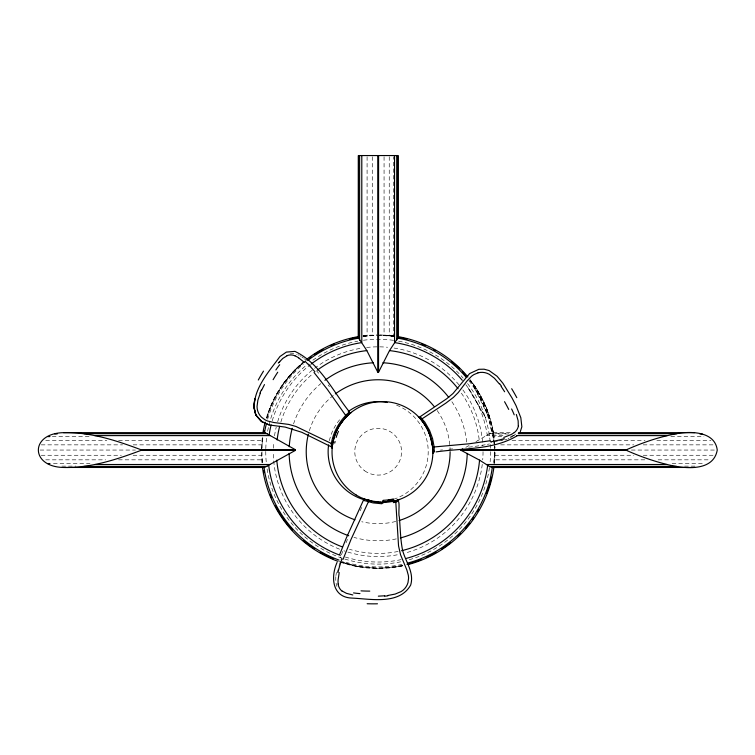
<?xml version="1.0" encoding="UTF-8"?>
<svg xmlns="http://www.w3.org/2000/svg" width="755" height="755" viewBox="0 0 755 755"><rect width="100%" height="100%" fill="white"/><g stroke="black" fill="none" stroke-linecap="round" stroke-linejoin="round"><path stroke-width="0.57" stroke-dasharray="3.77 2.83" d="M494.95 452.141L494.921 454.142M494.374 463.306L494.95 451.698L493.921 462.881M494.921 454.368L494.667 459.833L646.318 459.833M261.438 448.442L262.315 437.041M335.805 576.66L335.739 581.954L336.919 586.446M261.494 450.584L262.721 437.154M494.044 463.778L494.836 456.907M335.918 575.603L336.428 572.432M266.779 418.496C272.234 396.46 285.966 376.83 303.368 362.513M340.373 557.945L340.713 556.926M341.42 554.887L342.883 550.839M346.016 542.826L348.508 536.862M361.683 507.407L359.927 511.333M302.708 363.344C285.315 377.056 273.47 396.998 266.421 417.798A116.78 116.78 0 0 1 304.284 361.267M282.663 384.503L295.592 369.12M515.618 434.068L513.202 436.06M294.875 369.846L304.576 361.9M510.229 432.615L491.363 432.615L477.613 440.76M303.595 362.627L306.266 360.456M512.315 436.626L509.984 437.891M469.082 445.525L465.797 447.347M475.933 441.656L477.5 440.807M508.04 438.768L509.021 438.344M507.058 439.174L505.048 439.92M356.917 566.524L378.17 568.477L399.423 566.524L402.679 565.589L398.083 566.769L378.17 568.477L356.917 566.524L339.533 561.531M399.423 566.524L402.764 565.608M290.09 353.897L293.601 353.576L297.111 354.397M362.995 336.334L368.799 335.295M489.466 443.959L487.352 444.365M485.238 444.752L480.992 445.469M478.868 445.799L474.602 446.422M363.193 335.966L376.698 334.927M472.47 446.705L468.204 447.243M363.419 335.852L364.467 335.73M362.891 335.928L366.335 335.522L364.731 335.692M440.382 450.112L442.524 449.895M448.942 449.253L453.226 448.829M363.627 336.249L377.056 335.022M369.082 335.277L371.639 335.097M488.929 433.691L508.879 433.691M508.625 433.983L493.364 433.983L492.458 432.662L491.363 432.615M486.022 435.607L503.67 435.607M511.909 435.607L514.259 435.607M52.293 436.579L91.025 436.579M470.082 380.19C482.936 395.809 490.59 415.165 493.751 435.04L493.968 436.579L502.217 436.579M510.474 436.579L512.834 436.579M670.855 436.579L703.877 436.579M45.734 440.288L106.842 440.288M118.592 440.288L261.947 440.288M499.102 440.288L504.982 440.288M512.05 440.288L645.063 440.288M656.831 440.288L710.974 440.288M41.232 444.855L122.546 444.855M133.144 444.855L261.589 444.855M500.641 444.855L633.785 444.855M643.213 444.855L713.9 444.855M40.1 450.055L135.447 450.055M631.388 450.055L714.9 450.055M41.232 455.265L121.31 455.265M133.088 455.265L261.447 455.265L261.966 463.306M494.893 455.265L633.841 455.265M643.26 455.265L713.909 455.265M45.725 459.833L105.587 459.833M118.497 459.833L261.674 459.833M658.077 459.833L709.804 459.833M53.482 463.542L90.005 463.542M672.101 463.542L702.707 463.542M61.844 466.137L75.934 466.137M684.596 466.137L695.195 466.137M380.378 334.937L391.609 335.692M384.701 335.097L393.638 335.947M378.17 334.918L393.827 336.352M391.873 335.73L393.449 335.928L393.449 156.729M390.005 335.522L393.147 335.966M339.08 561.635L342.468 562.541M343.591 562.843L358.257 566.769L341.779 562.135M298.074 354.793L299.027 355.256M299.952 355.756L300.868 356.303M301.755 356.889L303.482 358.125M304.331 358.785L305.973 360.154M316.553 370.809L318.676 373.244M470.139 380.68C484.068 397.507 492.052 419.11 494.176 440.76M470.139 380.614L475.914 387.796L473.678 384.503L486.748 408.71L493.61 440.769M328.142 384.965L329.444 386.683M493.685 434.842L493.751 435.04A116.78 116.78 0 0 0 469.884 379.406M493.968 436.579L494.138 437.966M494.308 441.911L494.704 445.346M492.996 430.444L493.713 438.277M493.817 439.391L494.638 448.347M262.419 462.881L261.39 452.141M494.525 441.713L494.591 442.572M494.893 448.111L494.836 446.488L494.902 448.442M389.25 156.729L389.25 335.447M384.068 156.729L384.068 335.069M372.272 156.729L372.272 335.069M367.09 156.729L367.09 335.447M337.428 572.601A108.805 96.215 -67.3 0 1 341.496 558.313M504.689 438.966A108.805 96.215 -7.3 0 1 491.326 442.392M308.408 363.844A108.805 96.215 52.7 0 1 312.844 368.421M398.111 551.452A101.727 101.727 0 0 1 349.452 549.291M280.86 422.054A101.727 101.727 0 0 1 312.929 373.649M461.371 393.157A101.727 101.727 0 0 1 479.227 439.986M396.281 538.891A89.052 89.052 0 0 1 353.925 537.39M293.553 423.933A89.052 89.052 0 0 1 320.771 383.615M451.877 401.717A89.052 89.052 0 0 1 466.939 444.591M401.179 559.606A110.334 110.334 0 0 1 343.478 556.435M272.253 420.799A110.334 110.334 0 0 1 310.362 364.665M465.816 384.682A110.334 110.334 0 0 1 487.239 435.059M401.971 564.438A115.222 115.222 0 0 1 342.298 561.201M267.629 419.176A115.222 115.222 0 0 1 303.274 364.136M468.902 380.671A115.222 115.222 0 0 1 491.807 432.624M402.623 565.882A116.78 116.78 0 0 1 338.957 561.692M395.752 521.46A71.942 71.942 0 0 1 361.711 521.733M309.342 430.775A71.942 71.942 0 0 1 334.484 394.535M437.202 410.578A71.942 71.942 0 0 1 450.084 449.546M396.592 405.171A50.038 50.038 0 0 1 390.09 500.291M329.35 440.712A50.038 50.038 0 0 1 340.665 418.581M482.266 464.353A104.86 104.86 0 0 1 404.878 553.104M397.253 554.812A104.86 104.86 0 0 1 343.865 550.791M339.571 549.196A104.86 104.86 0 0 1 273.31 451.698M273.367 448.159A104.86 104.86 0 0 1 273.735 442.279M274.518 435.824A104.86 104.86 0 0 1 276.217 427.16M277.68 421.743A104.86 104.86 0 0 1 362.296 348.046M366.59 347.479A104.86 104.86 0 0 1 387.589 347.262M394.044 348.046A104.86 104.86 0 0 1 458.898 384.767M462.872 389.882A104.86 104.86 0 0 1 482.87 445.799M483.03 451.698A104.86 104.86 0 0 1 482.709 459.946M489.457 467.572A112.419 112.419 0 0 1 409.106 559.776M400.735 561.824A112.419 112.419 0 0 1 266.883 467.572M266.213 461.796A112.419 112.419 0 0 1 266.723 436.975M267.629 431.247A112.419 112.419 0 0 1 305.53 365.911M312.834 360.22A112.419 112.419 0 0 1 357.719 341.156M363.448 340.25A112.419 112.419 0 0 1 394.044 340.411M398.621 341.156A112.419 112.419 0 0 1 463.202 378.17M467.59 383.568A112.419 112.419 0 0 1 490.533 448.328M490.59 451.698A112.419 112.419 0 0 1 490.127 461.796M402.585 565.278A116.176 116.176 0 0 1 341.845 562.041M262.466 462.135A116.176 116.176 0 0 1 261.994 451.698M262.051 448.215A116.176 116.176 0 0 1 262.938 436.966M267.128 417.543A116.176 116.176 0 0 1 303.265 362.9M363.438 336.466A116.176 116.176 0 0 1 393.978 336.607M469.714 380.171A116.176 116.176 0 0 1 494.289 448.215M494.346 451.698A116.176 116.176 0 0 1 493.874 462.135M477.009 402.67L467.826 387.4L485.814 418.043L477.009 402.67M481.039 399.782L473.102 385.031L489.193 418.072L481.039 399.782M364.703 470.827A23.396 23.396 0 0 0 401.471 453.802A23.396 23.396 0 0 0 368.346 430.473A23.396 23.396 0 0 0 364.703 470.827"/><path stroke-width="1.13" d="M422.262 421.054L422.262 420.148M432.87 452.415L432.851 453.519L432.521 446.073M295.309 450.433L295.328 449.687L264.977 432.615L63.524 432.662C29.983 433.276 29.983 466.845 63.524 467.458C90.222 468.157 116.138 459.71 140.855 450.433L295.309 450.433L264.486 467.505L63.524 467.458M434.182 451.141L434.163 452.103L434.182 447.29M311.258 363.976A110.334 110.334 0 0 1 361.664 342.61L358.398 337.976L358.455 155.549M518.298 425.754L518.138 420.79L516.363 414.467M332.511 445.072L332.625 444.317M331.313 443.846L331.388 446.875L301.792 432.285L285.192 427.094L269.129 424.942L261.607 421.545L255.898 415.137C248.688 393.893 268.299 372.47 279.954 356.53L286.381 352.085L294.941 351.377C320.054 363.363 332.625 391.043 349.433 411.871L348.65 412.598M332.653 444.129C334.182 434.314 338.721 424.98 345.488 417.704M331.351 443.591C333.153 432.53 338.806 422.338 346.687 414.438M339.203 572.573L338.117 579.897A20.376 18.705 -64.8 0 0 338.212 584.087M337.041 562.456C330.482 577.131 332.087 597.498 352.019 598.083C371.196 598.989 399.395 605.01 410.682 585.049C414.391 572.573 405.775 562.041 402.641 550.574C400.348 539.542 400.358 528.226 399.338 517.033C398.027 514.221 400.188 501.801 398.083 501.141C396.611 501.999 394.903 502.254 393.27 502.632M520.308 431.662L521.856 426.801L520.827 417.723L516.052 405.68L512.069 398.055L502.905 383.247L497.092 376.264L489.127 370.573L484.097 369.195L478.84 369.308L469.61 373.574L453.009 393.506L446.762 398.716L420.11 416.713L424.923 422.29L429.548 430.369L432.539 438.532L434.144 446.96L469.232 443.78L490.335 440.712M397.489 500.121L395.733 501.046L398.546 545.893L400.537 554.727L406.86 569.997L408.285 575.121A18.771 18.771 0 0 1 408.559 578.311L408.011 582.53A15.109 15.109 0 0 1 401.056 591.609L395.167 594.072L387.862 595.478M343.091 559.295L350.99 539.485L368.374 501.839A1.463 0.972 -75.3 0 1 369.657 500.763L382.455 502.415A1.463 0.538 -90 0 1 382.936 503.264M339.835 554.17L346.309 538.022L363.4 500.301L373.064 502.905L381.851 503.745A1.463 0.604 90 0 1 382.455 502.415M260.305 393.166L257.87 400.197L257.04 406.53A15.109 15.109 0 0 0 261.4 417.128L264.826 419.667A18.771 18.771 0 0 0 267.714 421.035L273.923 422.536L288.731 424.414L295.913 426.452L332.634 444.082M394.544 155.549L394.544 342.883L389.505 350.603L378.585 372.13L377.755 372.13L366.836 350.603L361.796 342.883L361.796 155.549M462.277 380.284A110.334 110.334 0 0 0 394.676 342.61L397.942 337.976L397.942 155.549L358.398 155.549L358.398 337.976M261.607 390.25L264.476 384.569M339.939 424.886L342.912 420.733M493.279 466.958L491.854 467.505L489.4 466.43L479.548 460.144L461.031 450.291M263.655 432.993L264.977 432.615M279.067 362.504L279.737 361.72M278.274 363.07L282.87 358.37L287.079 355.756M346.753 414.363L349.405 411.881M344.488 418.827L349.952 413.438M345.63 417.543L349.565 413.768M349.659 413.693L350.301 413.155M350.82 412.73L350.367 413.098L351.311 412.343M517.052 435.833C492.977 450.273 463.06 447.951 436.126 451.886M358.455 337.117L358.974 336.768M461.022 449.923L462.711 448.848M461.012 449.687L626.631 449.687C642.656 442.553 659.389 436.815 676.678 433.691C690.948 431.001 715.023 431.426 717.25 450.055C713.352 472.356 683.53 468.6 667.203 464.514C653.292 461.05 639.702 456.313 626.631 450.433L461.031 450.433M399.565 499.423L397.432 500.131M399.225 499.546L398.574 499.763M398.432 499.81L397.583 500.084M503.783 437.447L510.663 434.729A20.376 18.705 -4.8 0 0 514.249 432.549M478 372.876L474.074 374.518A18.771 18.771 0 0 0 471.45 376.339L467.043 380.964L458.361 392.449L453.472 397.356L445.827 403.161L421.035 419.497L421.63 420.252M396.592 500.386L396.035 500.546M395.837 500.603L393.336 501.226M393.968 501.084L394.384 501.697M384.682 595.808L378.33 596.157M63.524 432.662C90.222 431.964 116.138 440.41 140.855 449.687L295.328 449.687M518.487 432.615L694.591 432.662M83.918 433.691L267.412 433.691M518.27 433.691L676.678 433.691M54.804 433.983L57.163 433.983M699.913 433.983L702.254 433.983M94.696 435.607L270.318 435.607M516.609 435.607L667.203 435.607M47.593 436.579L49.943 436.579M47.593 463.542L49.953 463.542M94.696 464.514L269.903 464.514M486.437 464.514L667.203 464.514M83.918 466.43L266.94 466.43M489.4 466.43L676.678 466.43M491.854 467.505L694.591 467.458M378.538 372.13L378.585 155.549M263.061 466.958L264.486 467.505M380.237 502.368L381.341 502.405M376.971 502.113L373.819 501.669M352.811 594.959L346.441 593.336L342.072 590.995M370.79 501.046L371.79 501.273M369.724 500.782L362.674 498.376M363.457 500.301L364.297 500.593M269.205 424.942L261.607 421.545M397.498 336.853L397.942 337.976M298.669 357.879L304.473 362.475M420.988 419.478L419.299 417.581M420.12 416.713L420.695 417.194M418.317 416.552L419.327 417.609M314.023 372.489L327.226 389.24L345.733 415.495A1.463 0.934 43.8 0 1 346.064 417.09M420.79 419.242L421.214 419.742M421.299 419.846L421.988 420.705M421.715 420.356L422.536 421.403M422.309 421.111L422.743 421.686M499.291 383.851L494.412 378.227L489.353 374.348A15.109 15.109 0 0 0 477.99 372.828M422.573 421.46L426.868 428.123M423.168 422.253L425.376 425.546M501.16 386.437L504.642 391.769M425.867 426.358L428.076 430.529M427.188 428.727L430.52 436.777M428.462 431.379L429.576 434.078M429.803 434.672L432.511 445.941M431.36 439.75L431.813 441.713M432.171 443.666L432.672 447.47M331.388 446.828L331.341 446.309M626.631 449.687L626.631 450.433M397.885 155.549L397.885 337.117M396.724 155.549L396.724 340.184M377.755 155.549L377.755 372.13M359.616 155.549L359.616 340.184M140.855 449.687L140.855 450.433M387.891 595.837A78.869 74.084 -18.6 0 1 384.701 596.167M377.472 603.792A134.786 92.11 -8.2 0 1 367.156 603.736M369.78 591.118A104.945 67.572 -7.6 0 1 361.003 590.854M359.965 593.59A68.431 53.492 -12.9 0 1 353.548 592.901M341.996 591.09A11.806 10.995 -54.7 0 1 338.146 584.096M337.985 572.328A112.769 101.736 -66.8 0 1 342.015 558.917M364.25 499.008A1.463 0.972 -68.8 0 1 364.656 499.423M393.364 498.97A43.828 29.596 -25.1 0 1 383.134 500.31M393.308 500.508A46.385 31.861 -24.6 0 1 382.502 501.754M369.516 500.112A45.224 20.13 -5.2 0 1 367.666 499.584M393.364 499.423A44.904 32.993 -25.9 0 1 388.108 500.348M383.521 500.725A44.904 32.993 -25.9 0 1 382.879 500.744M499.584 383.644A78.869 74.084 41.4 0 1 501.462 386.249M511.682 388.702A134.786 92.11 51.8 0 1 516.788 397.659M504.548 401.698A104.954 67.572 52.4 0 1 508.71 409.427M511.597 408.955A68.431 53.492 47.1 0 1 514.212 414.863M518.421 425.773A11.806 10.995 5.3 0 1 514.287 432.606M504.18 438.627A112.769 101.727 -6.8 0 1 490.552 441.845M434.144 446.96A1.463 0.944 -6.6 0 1 432.539 446.196M259.975 393.015A78.879 74.084 -78.6 0 1 261.287 390.09M258.304 380.01A134.786 92.119 -68.2 0 1 263.504 371.111M273.121 379.69A104.954 67.582 -67.6 0 1 277.736 372.215M275.886 369.959A68.431 53.492 -72.9 0 1 279.69 364.74M287.032 355.643A11.806 10.995 65.3 0 1 295.016 355.803M294.997 355.869A20.376 18.705 55.2 0 1 298.687 357.842M305.284 361.551A112.769 101.736 53.2 0 1 314.892 371.743M334.729 443.062A45.479 34.739 -89.1 0 1 335.078 441.439M336.145 437.456A45.479 34.739 -89.1 0 1 338.438 431.35M332.172 448.243A4.464 0.67 -80 0 1 331.851 445.912M349.924 413.429A1.463 0.934 50.1 0 1 349.159 413.391M467.213 453.387A89.052 89.052 0 0 1 400.386 537.938M348.772 535.757A89.052 89.052 0 0 1 289.137 453.387M289.259 446.743A89.052 89.052 0 0 1 292.251 428.293M324.914 380.322A89.052 89.052 0 0 1 373.432 362.768M382.908 362.768A89.052 89.052 0 0 1 448.772 397.423M479.548 460.144A101.727 101.727 0 0 1 401.509 550.716M342.468 546.96A101.727 101.727 0 0 1 276.792 460.144M277.123 439.986A101.727 101.727 0 0 1 279.652 426.339M317.26 370.214A101.727 101.727 0 0 1 366.836 350.603M389.505 350.603A101.727 101.727 0 0 1 458.068 388.731M487.692 465.071A110.334 110.334 0 0 1 406.473 558.341M340.335 555.34A110.334 110.334 0 0 1 268.648 465.071M269.101 435.059A110.334 110.334 0 0 1 271.149 424.886M492.307 467.496A115.222 115.222 0 0 1 407.436 563.145M339.042 560.078A115.222 115.222 0 0 1 264.033 467.496M264.533 432.624A115.222 115.222 0 0 1 266.232 424.367M307.71 360.522A115.222 115.222 0 0 1 358.682 338.136M397.659 338.136A115.222 115.222 0 0 1 466.014 377.123M493.912 467.232A116.78 116.78 0 0 1 408.247 564.532M337.957 561.333A116.78 116.78 0 0 1 262.429 467.232M262.919 432.879A116.78 116.78 0 0 1 265.203 422.102M306.775 359.286A116.78 116.78 0 0 1 359.493 336.428M397.932 336.607A116.78 116.78 0 0 1 467.883 376.934M450.112 451.698A71.942 71.942 0 0 1 399.093 520.535M355.001 519.808A71.942 71.942 0 0 1 308.408 434.116M335.333 393.902A71.942 71.942 0 0 1 434.021 406.35M363.457 499.527A50.038 50.038 0 0 1 328.595 444.893M348.253 411.588A50.038 50.038 0 0 1 387.277 402.5M491.514 477.198A116.176 116.176 0 0 1 486.598 493.402M478.783 509.776A116.176 116.176 0 0 1 477.689 511.626M473.583 517.968A116.176 116.176 0 0 1 472.328 519.742M469.714 523.224A116.176 116.176 0 0 1 465.542 528.264M460.314 533.842A116.176 116.176 0 0 1 457.964 536.125M450.546 542.571A116.176 116.176 0 0 1 441.741 548.932M436.248 552.311A116.176 116.176 0 0 1 426.292 557.435M420.931 559.71A116.176 116.176 0 0 1 406.917 564.259M333.257 558.832A116.176 116.176 0 0 1 320.092 552.311M314.599 548.932A116.176 116.176 0 0 1 303.265 540.495M292.251 529.897A116.176 116.176 0 0 1 275.471 506.01M271.489 497.687A116.176 116.176 0 0 1 270.158 494.459M263.939 472.838A116.176 116.176 0 0 1 263.561 470.714M263.561 432.681A116.176 116.176 0 0 1 263.939 430.558M309.248 358.181A116.176 116.176 0 0 1 311.003 356.907M314.599 354.463A116.176 116.176 0 0 1 322.913 349.508M331.115 345.479A116.176 116.176 0 0 1 334.333 344.12M349.423 339.137A116.176 116.176 0 0 1 357.03 337.466M399.31 337.466A116.176 116.176 0 0 1 406.917 339.137M422.017 344.12A116.176 116.176 0 0 1 425.225 345.479M433.427 349.508A116.176 116.176 0 0 1 435.314 350.546M451.396 361.503A116.176 116.176 0 0 1 459.54 368.78M462.598 371.904A116.176 116.176 0 0 1 466.967 376.792M254.803 398.989L253.765 406.954L255.964 415.222L261.683 421.583L255.898 415.137L253.755 406.832L254.803 398.989M356.266 495.082A50.415 50.415 0 0 0 432.86 453.123A50.415 50.415 0 0 0 358.229 407.775A50.415 50.415 0 0 0 356.266 495.082"/></g></svg>
